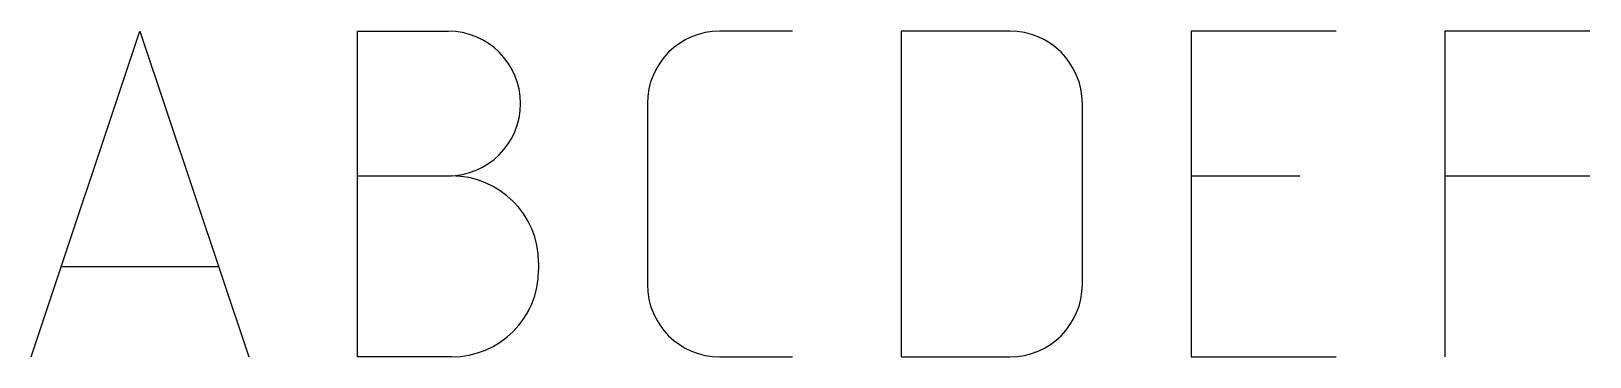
# Model space of a CAD drawing. Header units: millimetres. Extents: x 10 to 57.8, y 10 to 20.
import ezdxf

# ---------------------------------------------------------------- set-up
doc = ezdxf.new("R2010")
doc.units = ezdxf.units.MM
doc.layers.get('0').update_dxf_attribs({"lineweight": 25, "true_color": 0xffffff})

msp = doc.modelspace()

# ---------------------------------------------------------------- linework, layer by layer
for p, q in [((10, 10), (13.333, 20)), ((13.333, 20), (16.667, 10)), ((20, 20), (22.778, 20)), ((20, 10), (20, 20)), ((33.333, 20), (31.111, 20)), ((28.889, 17.778), (28.889, 12.222)), ((20, 15.556), (22.889, 15.556)), ((10.926, 12.778), (15.741, 12.778)), ((25.556, 12.889), (25.556, 12.667)), ((22.889, 10), (20, 10)), ((31.111, 10), (33.333, 10))]:
    msp.add_line(p, q)
at = {"color": 1, "true_color": 0xff0000}
for p, q in [((36.667, 20), (36.667, 10)), ((40, 20), (36.667, 20)), ((45.556, 20), (45.556, 10)), ((50, 20), (45.556, 20)), ((57.778, 20), (53.333, 20)), ((53.333, 20), (53.333, 10)), ((42.222, 12.222), (42.222, 17.778)), ((45.556, 15.556), (48.889, 15.556)), ((53.333, 15.556), (57.778, 15.556)), ((36.667, 10), (40, 10)), ((45.556, 10), (50, 10))]:
    msp.add_line(p, q, dxfattribs=at)
for points in [[(25, 17.778), (25, 19.005), (24.005, 20), (22.778, 20)], [(31.111, 20), (29.884, 20), (28.889, 19.005), (28.889, 17.778)], [(22.778, 15.556), (24.005, 15.556), (25, 16.55), (25, 17.778)], [(25.556, 12.889), (25.556, 14.362), (24.362, 15.556), (22.889, 15.556)], [(22.889, 10), (24.362, 10), (25.556, 11.194), (25.556, 12.667)], [(28.889, 12.222), (28.889, 10.995), (29.884, 10), (31.111, 10)]]:
    msp.add_open_spline(points, degree=3)
for points in [[(42.222, 17.778), (42.222, 19.005), (41.227, 20), (40, 20)], [(40, 10), (41.227, 10), (42.222, 10.995), (42.222, 12.222)]]:
    msp.add_open_spline(points, degree=3, dxfattribs=at)

doc.saveas('drawing.dxf')
